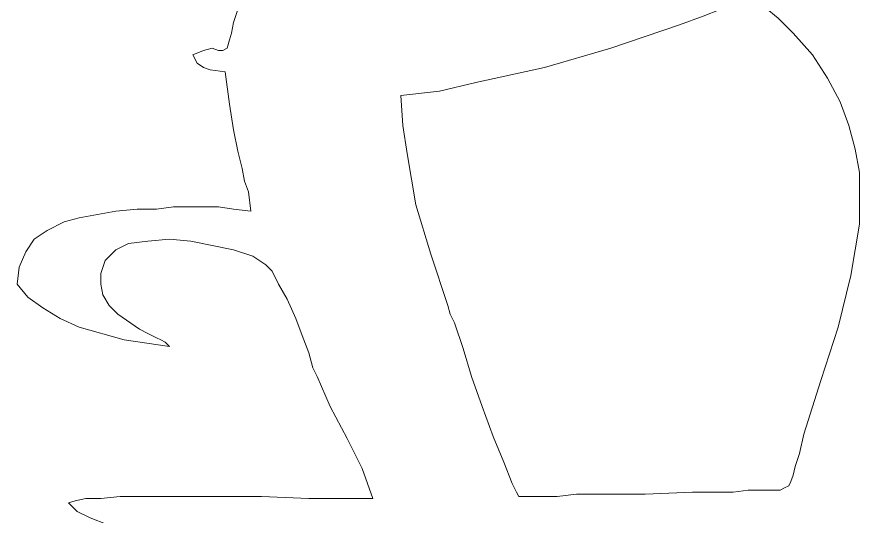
# Model space of a CAD drawing. Header units: centimetres. Extents: x -51 to 51, y -37 to 37.
# Drawn here: x -33.28 to -22.71, y -8.39 to -2.23 of the extents above; entities that cross this region are included whole.
import ezdxf

# ---------------------------------------------------------------- set-up
doc = ezdxf.new("R2010")
doc.units = ezdxf.units.CM
doc.header["$MEASUREMENT"] = 0
doc.layers.add('Layer 1', color=7, linetype='Continuous')

msp = doc.modelspace()

# ---------------------------------------------------------------- linework, layer by layer
at = {"layer": 'Layer 1', "lineweight": 9}
for points, knots in [([(-20.8845, -4.73205), (-20.8845, -4.73205), (-20.96381, -4.30907), (-20.96381, -4.30907), (-20.96381, -4.30907), (-20.96381, -4.30907), (-21.06955, -3.93896), (-21.06955, -3.93896), (-21.06955, -3.93896), (-21.06955, -3.93896), (-21.22817, -3.56885), (-21.22817, -3.56885), (-21.22817, -3.56885), (-21.22817, -3.56885), (-21.41323, -3.22517), (-21.41323, -3.22517), (-21.41323, -3.22517), (-21.41323, -3.22517), (-21.65116, -2.8815), (-21.65116, -2.8815), (-21.65116, -2.8815), (-21.65116, -2.8815), (-21.91552, -2.5907), (-21.91552, -2.5907), (-21.91552, -2.5907), (-21.91552, -2.5907), (-22.20632, -2.32633), (-22.20632, -2.32633), (-22.20632, -2.32633), (-22.20632, -2.32633), (-22.49712, -2.0884), (-22.49712, -2.0884), (-22.49712, -2.0884), (-22.49712, -2.0884), (-22.81436, -1.87691), (-22.81436, -1.87691), (-22.81436, -1.87691), (-22.81436, -1.87691), (-23.15803, -1.69186), (-23.15803, -1.69186), (-23.15803, -1.69186), (-23.15803, -1.69186), (-23.52815, -1.53324), (-23.52815, -1.53324), (-23.52815, -1.53324), (-23.52815, -1.53324), (-23.87182, -1.40106), (-23.87182, -1.40106), (-23.87182, -1.40106), (-23.87182, -1.40106), (-24.24193, -1.32175), (-24.24193, -1.32175), (-24.24193, -1.32175), (-24.24193, -1.32175), (-24.61204, -1.26887), (-24.61204, -1.26887), (-24.61204, -1.26887), (-24.61204, -1.26887), (-24.95572, -1.24244), (-24.95572, -1.24244), (-24.95572, -1.24244), (-24.95572, -1.24244), (-25.32583, -1.26887), (-25.32583, -1.26887)], [0, 0, 0, 0, 0.05882353, 0.05882353, 0.05882353, 0.05882353, 0.11764706, 0.11764706, 0.11764706, 0.11764706, 0.17647059, 0.17647059, 0.17647059, 0.17647059, 0.23529412, 0.23529412, 0.23529412, 0.23529412, 0.29411765, 0.29411765, 0.29411765, 0.29411765, 0.35294118, 0.35294118, 0.35294118, 0.35294118, 0.41176471, 0.41176471, 0.41176471, 0.41176471, 0.47058824, 0.47058824, 0.47058824, 0.47058824, 0.52941176, 0.52941176, 0.52941176, 0.52941176, 0.58823529, 0.58823529, 0.58823529, 0.58823529, 0.64705882, 0.64705882, 0.64705882, 0.64705882, 0.70588235, 0.70588235, 0.70588235, 0.70588235, 0.76470588, 0.76470588, 0.76470588, 0.76470588, 0.82352941, 0.82352941, 0.82352941, 0.82352941, 0.88235294, 0.88235294, 0.88235294, 0.88235294, 1, 1, 1, 1]), ([(-30.53381, -1.95622), (-30.53381, -1.95622), (-30.56025, -2.14128), (-30.56025, -2.14128), (-30.56025, -2.14128), (-30.56025, -2.14128), (-30.61312, -2.2999), (-30.61312, -2.2999), (-30.61312, -2.2999), (-30.61312, -2.2999), (-30.63956, -2.43208), (-30.63956, -2.43208), (-30.63956, -2.43208), (-30.63956, -2.43208), (-30.666, -2.51139), (-30.666, -2.51139), (-30.666, -2.51139), (-30.666, -2.51139), (-30.69243, -2.61713), (-30.69243, -2.61713), (-30.69243, -2.61713), (-30.69243, -2.61713), (-30.7453, -2.64357), (-30.7453, -2.64357), (-30.7453, -2.64357), (-30.7453, -2.64357), (-30.79818, -2.64357), (-30.79818, -2.64357), (-30.79818, -2.64357), (-30.79818, -2.64357), (-30.87749, -2.61713), (-30.87749, -2.61713), (-30.87749, -2.61713), (-30.87749, -2.61713), (-30.98323, -2.64357), (-30.98323, -2.64357), (-30.98323, -2.64357), (-30.98323, -2.64357), (-31.11542, -2.69644), (-31.11542, -2.69644)], [0, 0, 0, 0, 0.09090909, 0.09090909, 0.09090909, 0.09090909, 0.18181818, 0.18181818, 0.18181818, 0.18181818, 0.27272727, 0.27272727, 0.27272727, 0.27272727, 0.36363636, 0.36363636, 0.36363636, 0.36363636, 0.45454545, 0.45454545, 0.45454545, 0.45454545, 0.54545455, 0.54545455, 0.54545455, 0.54545455, 0.63636364, 0.63636364, 0.63636364, 0.63636364, 0.72727273, 0.72727273, 0.72727273, 0.72727273, 0.81818182, 0.81818182, 0.81818182, 0.81818182, 1, 1, 1, 1]), ([(-25.11433, -2.32633), (-25.11433, -2.32633), (-24.82353, -2.22059), (-24.82353, -2.22059), (-24.82353, -2.22059), (-24.82353, -2.22059), (-24.61204, -2.14128), (-24.61204, -2.14128), (-24.61204, -2.14128), (-24.61204, -2.14128), (-24.42699, -2.06197), (-24.42699, -2.06197), (-24.42699, -2.06197), (-24.42699, -2.06197), (-24.2948, -2.03553), (-24.2948, -2.03553), (-24.2948, -2.03553), (-24.2948, -2.03553), (-24.18906, -2.06197), (-24.18906, -2.06197), (-24.18906, -2.06197), (-24.18906, -2.06197), (-24.05687, -2.11484), (-24.05687, -2.11484), (-24.05687, -2.11484), (-24.05687, -2.11484), (-23.89826, -2.24702), (-23.89826, -2.24702), (-23.89826, -2.24702), (-23.89826, -2.24702), (-23.7132, -2.43208), (-23.7132, -2.43208)], [0, 0, 0, 0, 0.11111111, 0.11111111, 0.11111111, 0.11111111, 0.22222222, 0.22222222, 0.22222222, 0.22222222, 0.33333333, 0.33333333, 0.33333333, 0.33333333, 0.44444444, 0.44444444, 0.44444444, 0.44444444, 0.55555556, 0.55555556, 0.55555556, 0.55555556, 0.66666667, 0.66666667, 0.66666667, 0.66666667, 0.77777778, 0.77777778, 0.77777778, 0.77777778, 1, 1, 1, 1]), ([(-28.55108, -3.19874), (-28.55108, -3.19874), (-28.07522, -3.14586), (-28.07522, -3.14586), (-28.07522, -3.14586), (-28.07522, -3.14586), (-27.6258, -3.04012), (-27.6258, -3.04012), (-27.6258, -3.04012), (-27.6258, -3.04012), (-26.77983, -2.85506), (-26.77983, -2.85506), (-26.77983, -2.85506), (-26.77983, -2.85506), (-25.9603, -2.61713), (-25.9603, -2.61713), (-25.9603, -2.61713), (-25.9603, -2.61713), (-25.11433, -2.32633), (-25.11433, -2.32633)], [0, 0, 0, 0, 0.16666667, 0.16666667, 0.16666667, 0.16666667, 0.33333333, 0.33333333, 0.33333333, 0.33333333, 0.5, 0.5, 0.5, 0.5, 0.66666667, 0.66666667, 0.66666667, 0.66666667, 1, 1, 1, 1]), ([(-23.7132, -2.43208), (-23.7132, -2.43208), (-23.47527, -2.69644), (-23.47527, -2.69644), (-23.47527, -2.69644), (-23.47527, -2.69644), (-23.29022, -2.98725), (-23.29022, -2.98725), (-23.29022, -2.98725), (-23.29022, -2.98725), (-23.1316, -3.27805), (-23.1316, -3.27805), (-23.1316, -3.27805), (-23.1316, -3.27805), (-23.02585, -3.56885), (-23.02585, -3.56885), (-23.02585, -3.56885), (-23.02585, -3.56885), (-22.94654, -3.85965), (-22.94654, -3.85965), (-22.94654, -3.85965), (-22.94654, -3.85965), (-22.89367, -4.15045), (-22.89367, -4.15045), (-22.89367, -4.15045), (-22.89367, -4.15045), (-22.89367, -4.46769), (-22.89367, -4.46769), (-22.89367, -4.46769), (-22.89367, -4.46769), (-22.89367, -4.78493), (-22.89367, -4.78493), (-22.89367, -4.78493), (-22.89367, -4.78493), (-22.99942, -5.4194), (-22.99942, -5.4194), (-22.99942, -5.4194), (-22.99942, -5.4194), (-23.15803, -6.05388), (-23.15803, -6.05388), (-23.15803, -6.05388), (-23.15803, -6.05388), (-23.36953, -6.71479), (-23.36953, -6.71479), (-23.36953, -6.71479), (-23.36953, -6.71479), (-23.58102, -7.3757), (-23.58102, -7.3757)], [0, 0, 0, 0, 0.07692308, 0.07692308, 0.07692308, 0.07692308, 0.15384615, 0.15384615, 0.15384615, 0.15384615, 0.23076923, 0.23076923, 0.23076923, 0.23076923, 0.30769231, 0.30769231, 0.30769231, 0.30769231, 0.38461538, 0.38461538, 0.38461538, 0.38461538, 0.46153846, 0.46153846, 0.46153846, 0.46153846, 0.53846154, 0.53846154, 0.53846154, 0.53846154, 0.61538462, 0.61538462, 0.61538462, 0.61538462, 0.69230769, 0.69230769, 0.69230769, 0.69230769, 0.76923077, 0.76923077, 0.76923077, 0.76923077, 0.84615385, 0.84615385, 0.84615385, 0.84615385, 1, 1, 1, 1]), ([(-31.11542, -2.69644), (-31.11542, -2.69644), (-31.06254, -2.80219), (-31.06254, -2.80219), (-31.06254, -2.80219), (-31.06254, -2.80219), (-30.98323, -2.85506), (-30.98323, -2.85506), (-30.98323, -2.85506), (-30.98323, -2.85506), (-30.90392, -2.8815), (-30.90392, -2.8815), (-30.90392, -2.8815), (-30.90392, -2.8815), (-30.71887, -2.90794), (-30.71887, -2.90794)], [0, 0, 0, 0, 0.2, 0.2, 0.2, 0.2, 0.4, 0.4, 0.4, 0.4, 0.6, 0.6, 0.6, 0.6, 1, 1, 1, 1]), ([(-30.71887, -2.90794), (-30.71887, -2.90794), (-30.666, -3.30448), (-30.666, -3.30448), (-30.666, -3.30448), (-30.666, -3.30448), (-30.61312, -3.62172), (-30.61312, -3.62172), (-30.61312, -3.62172), (-30.61312, -3.62172), (-30.56025, -3.88609), (-30.56025, -3.88609), (-30.56025, -3.88609), (-30.56025, -3.88609), (-30.50738, -4.09758), (-30.50738, -4.09758), (-30.50738, -4.09758), (-30.50738, -4.09758), (-30.48094, -4.2562), (-30.48094, -4.2562), (-30.48094, -4.2562), (-30.48094, -4.2562), (-30.42807, -4.38838), (-30.42807, -4.38838), (-30.42807, -4.38838), (-30.42807, -4.38838), (-30.40163, -4.62631), (-30.40163, -4.62631)], [0, 0, 0, 0, 0.125, 0.125, 0.125, 0.125, 0.25, 0.25, 0.25, 0.25, 0.375, 0.375, 0.375, 0.375, 0.5, 0.5, 0.5, 0.5, 0.625, 0.625, 0.625, 0.625, 0.75, 0.75, 0.75, 0.75, 1, 1, 1, 1]), ([(-27.96947, -5.78951), (-27.96947, -5.78951), (-28.18097, -5.15504), (-28.18097, -5.15504), (-28.18097, -5.15504), (-28.18097, -5.15504), (-28.36602, -4.547), (-28.36602, -4.547), (-28.36602, -4.547), (-28.36602, -4.547), (-28.47177, -3.91252), (-28.47177, -3.91252), (-28.47177, -3.91252), (-28.47177, -3.91252), (-28.52464, -3.56885), (-28.52464, -3.56885), (-28.52464, -3.56885), (-28.52464, -3.56885), (-28.55108, -3.19874), (-28.55108, -3.19874)], [0, 0, 0, 0, 0.16666667, 0.16666667, 0.16666667, 0.16666667, 0.33333333, 0.33333333, 0.33333333, 0.33333333, 0.5, 0.5, 0.5, 0.5, 0.66666667, 0.66666667, 0.66666667, 0.66666667, 1, 1, 1, 1]), ([(-32.06713, -4.62631), (-32.06713, -4.62631), (-32.51655, -4.70562), (-32.51655, -4.70562), (-32.51655, -4.70562), (-32.51655, -4.70562), (-32.7016, -4.75849), (-32.7016, -4.75849), (-32.7016, -4.75849), (-32.7016, -4.75849), (-32.9131, -4.86424), (-32.9131, -4.86424), (-32.9131, -4.86424), (-32.9131, -4.86424), (-33.07172, -4.96998), (-33.07172, -4.96998), (-33.07172, -4.96998), (-33.07172, -4.96998), (-33.17746, -5.1286), (-33.17746, -5.1286), (-33.17746, -5.1286), (-33.17746, -5.1286), (-33.25677, -5.31366), (-33.25677, -5.31366), (-33.25677, -5.31366), (-33.25677, -5.31366), (-33.28321, -5.52515), (-33.28321, -5.52515)], [0, 0, 0, 0, 0.125, 0.125, 0.125, 0.125, 0.25, 0.25, 0.25, 0.25, 0.375, 0.375, 0.375, 0.375, 0.5, 0.5, 0.5, 0.5, 0.625, 0.625, 0.625, 0.625, 0.75, 0.75, 0.75, 0.75, 1, 1, 1, 1]), ([(-30.40163, -4.62631), (-30.40163, -4.62631), (-30.61312, -4.59987), (-30.61312, -4.59987), (-30.61312, -4.59987), (-30.61312, -4.59987), (-30.79818, -4.57343), (-30.79818, -4.57343), (-30.79818, -4.57343), (-30.79818, -4.57343), (-31.14185, -4.57343), (-31.14185, -4.57343), (-31.14185, -4.57343), (-31.14185, -4.57343), (-31.35334, -4.57343), (-31.35334, -4.57343), (-31.35334, -4.57343), (-31.35334, -4.57343), (-31.56484, -4.59987), (-31.56484, -4.59987), (-31.56484, -4.59987), (-31.56484, -4.59987), (-31.80276, -4.59987), (-31.80276, -4.59987), (-31.80276, -4.59987), (-31.80276, -4.59987), (-32.06713, -4.62631), (-32.06713, -4.62631)], [0, 0, 0, 0, 0.125, 0.125, 0.125, 0.125, 0.25, 0.25, 0.25, 0.25, 0.375, 0.375, 0.375, 0.375, 0.5, 0.5, 0.5, 0.5, 0.625, 0.625, 0.625, 0.625, 0.75, 0.75, 0.75, 0.75, 1, 1, 1, 1]), ([(-32.06713, -5.10216), (-32.06713, -5.10216), (-31.90851, -5.02285), (-31.90851, -5.02285), (-31.90851, -5.02285), (-31.90851, -5.02285), (-31.67058, -4.99642), (-31.67058, -4.99642), (-31.67058, -4.99642), (-31.67058, -4.99642), (-31.40622, -4.96998), (-31.40622, -4.96998), (-31.40622, -4.96998), (-31.40622, -4.96998), (-31.14185, -4.99642), (-31.14185, -4.99642), (-31.14185, -4.99642), (-31.14185, -4.99642), (-30.87749, -5.04929), (-30.87749, -5.04929), (-30.87749, -5.04929), (-30.87749, -5.04929), (-30.61312, -5.10216), (-30.61312, -5.10216), (-30.61312, -5.10216), (-30.61312, -5.10216), (-30.37519, -5.18147), (-30.37519, -5.18147), (-30.37519, -5.18147), (-30.37519, -5.18147), (-30.21658, -5.28722), (-30.21658, -5.28722)], [0, 0, 0, 0, 0.11111111, 0.11111111, 0.11111111, 0.11111111, 0.22222222, 0.22222222, 0.22222222, 0.22222222, 0.33333333, 0.33333333, 0.33333333, 0.33333333, 0.44444444, 0.44444444, 0.44444444, 0.44444444, 0.55555556, 0.55555556, 0.55555556, 0.55555556, 0.66666667, 0.66666667, 0.66666667, 0.66666667, 0.77777778, 0.77777778, 0.77777778, 0.77777778, 1, 1, 1, 1]), ([(-31.77633, -6.08031), (-31.77633, -6.08031), (-32.04069, -5.89526), (-32.04069, -5.89526), (-32.04069, -5.89526), (-32.04069, -5.89526), (-32.14644, -5.78951), (-32.14644, -5.78951), (-32.14644, -5.78951), (-32.14644, -5.78951), (-32.22575, -5.65733), (-32.22575, -5.65733), (-32.22575, -5.65733), (-32.22575, -5.65733), (-32.25218, -5.52515), (-32.25218, -5.52515), (-32.25218, -5.52515), (-32.25218, -5.52515), (-32.25218, -5.39296), (-32.25218, -5.39296), (-32.25218, -5.39296), (-32.25218, -5.39296), (-32.19931, -5.23435), (-32.19931, -5.23435), (-32.19931, -5.23435), (-32.19931, -5.23435), (-32.06713, -5.10216), (-32.06713, -5.10216)], [0, 0, 0, 0, 0.125, 0.125, 0.125, 0.125, 0.25, 0.25, 0.25, 0.25, 0.375, 0.375, 0.375, 0.375, 0.5, 0.5, 0.5, 0.5, 0.625, 0.625, 0.625, 0.625, 0.75, 0.75, 0.75, 0.75, 1, 1, 1, 1]), ([(-30.21658, -5.28722), (-30.21658, -5.28722), (-30.13727, -5.36653), (-30.13727, -5.36653), (-30.13727, -5.36653), (-30.13727, -5.36653), (-30.05796, -5.52515), (-30.05796, -5.52515), (-30.05796, -5.52515), (-30.05796, -5.52515), (-29.95221, -5.7102), (-29.95221, -5.7102), (-29.95221, -5.7102), (-29.95221, -5.7102), (-29.84646, -5.94813), (-29.84646, -5.94813), (-29.84646, -5.94813), (-29.84646, -5.94813), (-29.76716, -6.15962), (-29.76716, -6.15962), (-29.76716, -6.15962), (-29.76716, -6.15962), (-29.68785, -6.37111), (-29.68785, -6.37111), (-29.68785, -6.37111), (-29.68785, -6.37111), (-29.63497, -6.55617), (-29.63497, -6.55617), (-29.63497, -6.55617), (-29.63497, -6.55617), (-29.5821, -6.66192), (-29.5821, -6.66192)], [0, 0, 0, 0, 0.11111111, 0.11111111, 0.11111111, 0.11111111, 0.22222222, 0.22222222, 0.22222222, 0.22222222, 0.33333333, 0.33333333, 0.33333333, 0.33333333, 0.44444444, 0.44444444, 0.44444444, 0.44444444, 0.55555556, 0.55555556, 0.55555556, 0.55555556, 0.66666667, 0.66666667, 0.66666667, 0.66666667, 0.77777778, 0.77777778, 0.77777778, 0.77777778, 1, 1, 1, 1]), ([(-33.28321, -5.52515), (-33.28321, -5.52515), (-33.15102, -5.68377), (-33.15102, -5.68377), (-33.15102, -5.68377), (-33.15102, -5.68377), (-32.96597, -5.81595), (-32.96597, -5.81595), (-32.96597, -5.81595), (-32.96597, -5.81595), (-32.75448, -5.94813), (-32.75448, -5.94813), (-32.75448, -5.94813), (-32.75448, -5.94813), (-32.51655, -6.05388), (-32.51655, -6.05388), (-32.51655, -6.05388), (-32.51655, -6.05388), (-31.96138, -6.2125), (-31.96138, -6.2125), (-31.96138, -6.2125), (-31.96138, -6.2125), (-31.40622, -6.29181), (-31.40622, -6.29181)], [0, 0, 0, 0, 0.14285714, 0.14285714, 0.14285714, 0.14285714, 0.28571429, 0.28571429, 0.28571429, 0.28571429, 0.42857143, 0.42857143, 0.42857143, 0.42857143, 0.57142857, 0.57142857, 0.57142857, 0.57142857, 0.71428571, 0.71428571, 0.71428571, 0.71428571, 1, 1, 1, 1]), ([(-27.09707, -8.14236), (-27.09707, -8.14236), (-27.12351, -8.08949), (-27.12351, -8.08949), (-27.12351, -8.08949), (-27.12351, -8.08949), (-27.17638, -7.98374), (-27.17638, -7.98374), (-27.17638, -7.98374), (-27.17638, -7.98374), (-27.28213, -7.71938), (-27.28213, -7.71938), (-27.28213, -7.71938), (-27.28213, -7.71938), (-27.41431, -7.40214), (-27.41431, -7.40214), (-27.41431, -7.40214), (-27.41431, -7.40214), (-27.54649, -7.03203), (-27.54649, -7.03203), (-27.54649, -7.03203), (-27.54649, -7.03203), (-27.67867, -6.66192), (-27.67867, -6.66192), (-27.67867, -6.66192), (-27.67867, -6.66192), (-27.78442, -6.31824), (-27.78442, -6.31824), (-27.78442, -6.31824), (-27.78442, -6.31824), (-27.89016, -6.001), (-27.89016, -6.001), (-27.89016, -6.001), (-27.89016, -6.001), (-27.94304, -5.89526), (-27.94304, -5.89526), (-27.94304, -5.89526), (-27.94304, -5.89526), (-27.96947, -5.78951), (-27.96947, -5.78951)], [0, 0, 0, 0, 0.09090909, 0.09090909, 0.09090909, 0.09090909, 0.18181818, 0.18181818, 0.18181818, 0.18181818, 0.27272727, 0.27272727, 0.27272727, 0.27272727, 0.36363636, 0.36363636, 0.36363636, 0.36363636, 0.45454545, 0.45454545, 0.45454545, 0.45454545, 0.54545455, 0.54545455, 0.54545455, 0.54545455, 0.63636364, 0.63636364, 0.63636364, 0.63636364, 0.72727273, 0.72727273, 0.72727273, 0.72727273, 0.81818182, 0.81818182, 0.81818182, 0.81818182, 1, 1, 1, 1]), ([(-31.56484, -6.18606), (-31.56484, -6.18606), (-31.67058, -6.13319), (-31.67058, -6.13319), (-31.67058, -6.13319), (-31.67058, -6.13319), (-31.77633, -6.08031), (-31.77633, -6.08031)], [0, 0, 0, 0, 0.33333333, 0.33333333, 0.33333333, 0.33333333, 1, 1, 1, 1]), ([(-31.45909, -6.23893), (-31.45909, -6.23893), (-31.51196, -6.2125), (-31.51196, -6.2125), (-31.51196, -6.2125), (-31.51196, -6.2125), (-31.56484, -6.18606), (-31.56484, -6.18606)], [0, 0, 0, 0, 0.33333333, 0.33333333, 0.33333333, 0.33333333, 1, 1, 1, 1]), ([(-31.40622, -6.29181), (-31.40622, -6.29181), (-31.43265, -6.26537), (-31.43265, -6.26537), (-31.43265, -6.26537), (-31.43265, -6.26537), (-31.45909, -6.23893), (-31.45909, -6.23893)], [0, 0, 0, 0, 0.33333333, 0.33333333, 0.33333333, 0.33333333, 1, 1, 1, 1]), ([(-29.5821, -6.66192), (-29.5821, -6.66192), (-29.42348, -7.03203), (-29.42348, -7.03203), (-29.42348, -7.03203), (-29.42348, -7.03203), (-29.21199, -7.42857), (-29.21199, -7.42857), (-29.21199, -7.42857), (-29.21199, -7.42857), (-29.02693, -7.79868), (-29.02693, -7.79868), (-29.02693, -7.79868), (-29.02693, -7.79868), (-28.89475, -8.1688), (-28.89475, -8.1688)], [0, 0, 0, 0, 0.2, 0.2, 0.2, 0.2, 0.4, 0.4, 0.4, 0.4, 0.6, 0.6, 0.6, 0.6, 1, 1, 1, 1]), ([(-23.58102, -7.3757), (-23.58102, -7.3757), (-23.63389, -7.61363), (-23.63389, -7.61363), (-23.63389, -7.61363), (-23.63389, -7.61363), (-23.68676, -7.77225), (-23.68676, -7.77225), (-23.68676, -7.77225), (-23.68676, -7.77225), (-23.7132, -7.87799), (-23.7132, -7.87799), (-23.7132, -7.87799), (-23.7132, -7.87799), (-23.73964, -7.9573), (-23.73964, -7.9573), (-23.73964, -7.9573), (-23.73964, -7.9573), (-23.76607, -8.01018), (-23.76607, -8.01018), (-23.76607, -8.01018), (-23.76607, -8.01018), (-23.81895, -8.03661), (-23.81895, -8.03661), (-23.81895, -8.03661), (-23.81895, -8.03661), (-23.87182, -8.06305), (-23.87182, -8.06305), (-23.87182, -8.06305), (-23.87182, -8.06305), (-23.97757, -8.06305), (-23.97757, -8.06305)], [0, 0, 0, 0, 0.11111111, 0.11111111, 0.11111111, 0.11111111, 0.22222222, 0.22222222, 0.22222222, 0.22222222, 0.33333333, 0.33333333, 0.33333333, 0.33333333, 0.44444444, 0.44444444, 0.44444444, 0.44444444, 0.55555556, 0.55555556, 0.55555556, 0.55555556, 0.66666667, 0.66666667, 0.66666667, 0.66666667, 0.77777778, 0.77777778, 0.77777778, 0.77777778, 1, 1, 1, 1]), ([(-28.89475, -8.1688), (-28.89475, -8.1688), (-29.02693, -8.1688), (-29.02693, -8.1688), (-29.02693, -8.1688), (-29.02693, -8.1688), (-29.21199, -8.1688), (-29.21199, -8.1688), (-29.21199, -8.1688), (-29.21199, -8.1688), (-29.42348, -8.1688), (-29.42348, -8.1688), (-29.42348, -8.1688), (-29.42348, -8.1688), (-29.68785, -8.1688), (-29.68785, -8.1688), (-29.68785, -8.1688), (-29.68785, -8.1688), (-30.26945, -8.14236), (-30.26945, -8.14236), (-30.26945, -8.14236), (-30.26945, -8.14236), (-30.87749, -8.14236), (-30.87749, -8.14236), (-30.87749, -8.14236), (-30.87749, -8.14236), (-31.48553, -8.14236), (-31.48553, -8.14236), (-31.48553, -8.14236), (-31.48553, -8.14236), (-31.77633, -8.14236), (-31.77633, -8.14236), (-31.77633, -8.14236), (-31.77633, -8.14236), (-32.01426, -8.14236), (-32.01426, -8.14236), (-32.01426, -8.14236), (-32.01426, -8.14236), (-32.25218, -8.1688), (-32.25218, -8.1688), (-32.25218, -8.1688), (-32.25218, -8.1688), (-32.43724, -8.1688), (-32.43724, -8.1688), (-32.43724, -8.1688), (-32.43724, -8.1688), (-32.56942, -8.19523), (-32.56942, -8.19523), (-32.56942, -8.19523), (-32.56942, -8.19523), (-32.64873, -8.22167), (-32.64873, -8.22167)], [0, 0, 0, 0, 0.07142857, 0.07142857, 0.07142857, 0.07142857, 0.14285714, 0.14285714, 0.14285714, 0.14285714, 0.21428571, 0.21428571, 0.21428571, 0.21428571, 0.28571429, 0.28571429, 0.28571429, 0.28571429, 0.35714286, 0.35714286, 0.35714286, 0.35714286, 0.42857143, 0.42857143, 0.42857143, 0.42857143, 0.5, 0.5, 0.5, 0.5, 0.57142857, 0.57142857, 0.57142857, 0.57142857, 0.64285714, 0.64285714, 0.64285714, 0.64285714, 0.71428571, 0.71428571, 0.71428571, 0.71428571, 0.78571429, 0.78571429, 0.78571429, 0.78571429, 0.85714286, 0.85714286, 0.85714286, 0.85714286, 1, 1, 1, 1]), ([(-23.97757, -8.06305), (-23.97757, -8.06305), (-24.004, -8.06305), (-24.004, -8.06305), (-24.004, -8.06305), (-24.004, -8.06305), (-24.10975, -8.06305), (-24.10975, -8.06305), (-24.10975, -8.06305), (-24.10975, -8.06305), (-24.26837, -8.06305), (-24.26837, -8.06305), (-24.26837, -8.06305), (-24.26837, -8.06305), (-24.45342, -8.08949), (-24.45342, -8.08949), (-24.45342, -8.08949), (-24.45342, -8.08949), (-24.69135, -8.08949), (-24.69135, -8.08949), (-24.69135, -8.08949), (-24.69135, -8.08949), (-24.95572, -8.08949), (-24.95572, -8.08949), (-24.95572, -8.08949), (-24.95572, -8.08949), (-25.53732, -8.11592), (-25.53732, -8.11592), (-25.53732, -8.11592), (-25.53732, -8.11592), (-26.11892, -8.11592), (-26.11892, -8.11592), (-26.11892, -8.11592), (-26.11892, -8.11592), (-26.38329, -8.11592), (-26.38329, -8.11592), (-26.38329, -8.11592), (-26.38329, -8.11592), (-26.62121, -8.14236), (-26.62121, -8.14236), (-26.62121, -8.14236), (-26.62121, -8.14236), (-26.80627, -8.14236), (-26.80627, -8.14236), (-26.80627, -8.14236), (-26.80627, -8.14236), (-26.96489, -8.14236), (-26.96489, -8.14236), (-26.96489, -8.14236), (-26.96489, -8.14236), (-27.07063, -8.14236), (-27.07063, -8.14236), (-27.07063, -8.14236), (-27.07063, -8.14236), (-27.09707, -8.14236), (-27.09707, -8.14236)], [0, 0, 0, 0, 0.06666667, 0.06666667, 0.06666667, 0.06666667, 0.13333333, 0.13333333, 0.13333333, 0.13333333, 0.2, 0.2, 0.2, 0.2, 0.26666667, 0.26666667, 0.26666667, 0.26666667, 0.33333333, 0.33333333, 0.33333333, 0.33333333, 0.4, 0.4, 0.4, 0.4, 0.46666667, 0.46666667, 0.46666667, 0.46666667, 0.53333333, 0.53333333, 0.53333333, 0.53333333, 0.6, 0.6, 0.6, 0.6, 0.66666667, 0.66666667, 0.66666667, 0.66666667, 0.73333333, 0.73333333, 0.73333333, 0.73333333, 0.8, 0.8, 0.8, 0.8, 0.86666667, 0.86666667, 0.86666667, 0.86666667, 1, 1, 1, 1]), ([(-32.64873, -8.22167), (-32.64873, -8.22167), (-32.54299, -8.32741), (-32.54299, -8.32741), (-32.54299, -8.32741), (-32.54299, -8.32741), (-32.38437, -8.40672), (-32.38437, -8.40672), (-32.38437, -8.40672), (-32.38437, -8.40672), (-32.17287, -8.48603), (-32.17287, -8.48603), (-32.17287, -8.48603), (-32.17287, -8.48603), (-31.93495, -8.56534), (-31.93495, -8.56534), (-31.93495, -8.56534), (-31.93495, -8.56534), (-31.67058, -8.64465), (-31.67058, -8.64465), (-31.67058, -8.64465), (-31.67058, -8.64465), (-31.37978, -8.72396), (-31.37978, -8.72396), (-31.37978, -8.72396), (-31.37978, -8.72396), (-30.77174, -8.85614), (-30.77174, -8.85614), (-30.77174, -8.85614), (-30.77174, -8.85614), (-30.13727, -8.98833), (-30.13727, -8.98833), (-30.13727, -8.98833), (-30.13727, -8.98833), (-29.52923, -9.06764), (-29.52923, -9.06764), (-29.52923, -9.06764), (-29.52923, -9.06764), (-29.26486, -9.12051), (-29.26486, -9.12051), (-29.26486, -9.12051), (-29.26486, -9.12051), (-29.02693, -9.14695), (-29.02693, -9.14695), (-29.02693, -9.14695), (-29.02693, -9.14695), (-28.81544, -9.17338), (-28.81544, -9.17338), (-28.81544, -9.17338), (-28.81544, -9.17338), (-28.65682, -9.17338), (-28.65682, -9.17338)], [0, 0, 0, 0, 0.07142857, 0.07142857, 0.07142857, 0.07142857, 0.14285714, 0.14285714, 0.14285714, 0.14285714, 0.21428571, 0.21428571, 0.21428571, 0.21428571, 0.28571429, 0.28571429, 0.28571429, 0.28571429, 0.35714286, 0.35714286, 0.35714286, 0.35714286, 0.42857143, 0.42857143, 0.42857143, 0.42857143, 0.5, 0.5, 0.5, 0.5, 0.57142857, 0.57142857, 0.57142857, 0.57142857, 0.64285714, 0.64285714, 0.64285714, 0.64285714, 0.71428571, 0.71428571, 0.71428571, 0.71428571, 0.78571429, 0.78571429, 0.78571429, 0.78571429, 0.85714286, 0.85714286, 0.85714286, 0.85714286, 1, 1, 1, 1])]:
    msp.add_open_spline(points, degree=3, knots=knots, dxfattribs=at)

doc.saveas('drawing.dxf')
